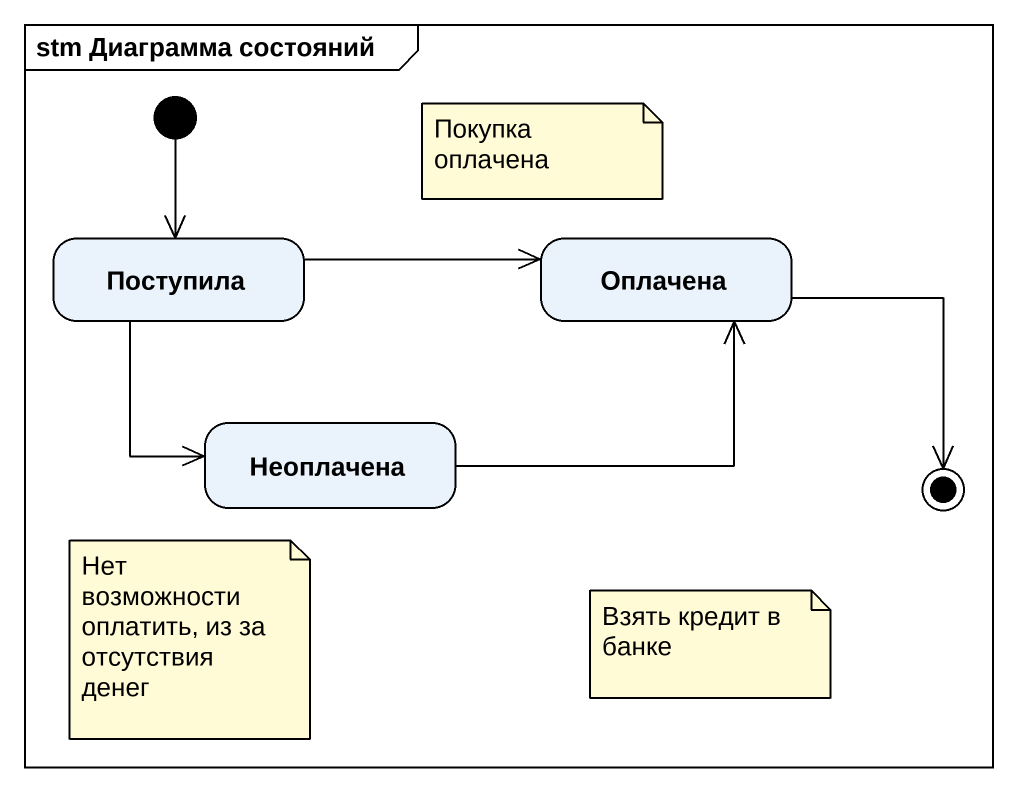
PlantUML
@startuml
mainframe stm Диаграмма состояний
hide empty description
state Поступила
state Оплачена
state Неоплачена
[*] --> Поступила
Поступила -right-> Оплачена
Поступила --> Неоплачена
Неоплачена -right-> Оплачена
Оплачена --> [*]
note as N1
  Покупка оплачена
end note
note as N2
  Нет возможности оплатить, из за отсутствия денег
end note
note as N3
  Взять кредит в банке
end note
@enduml
